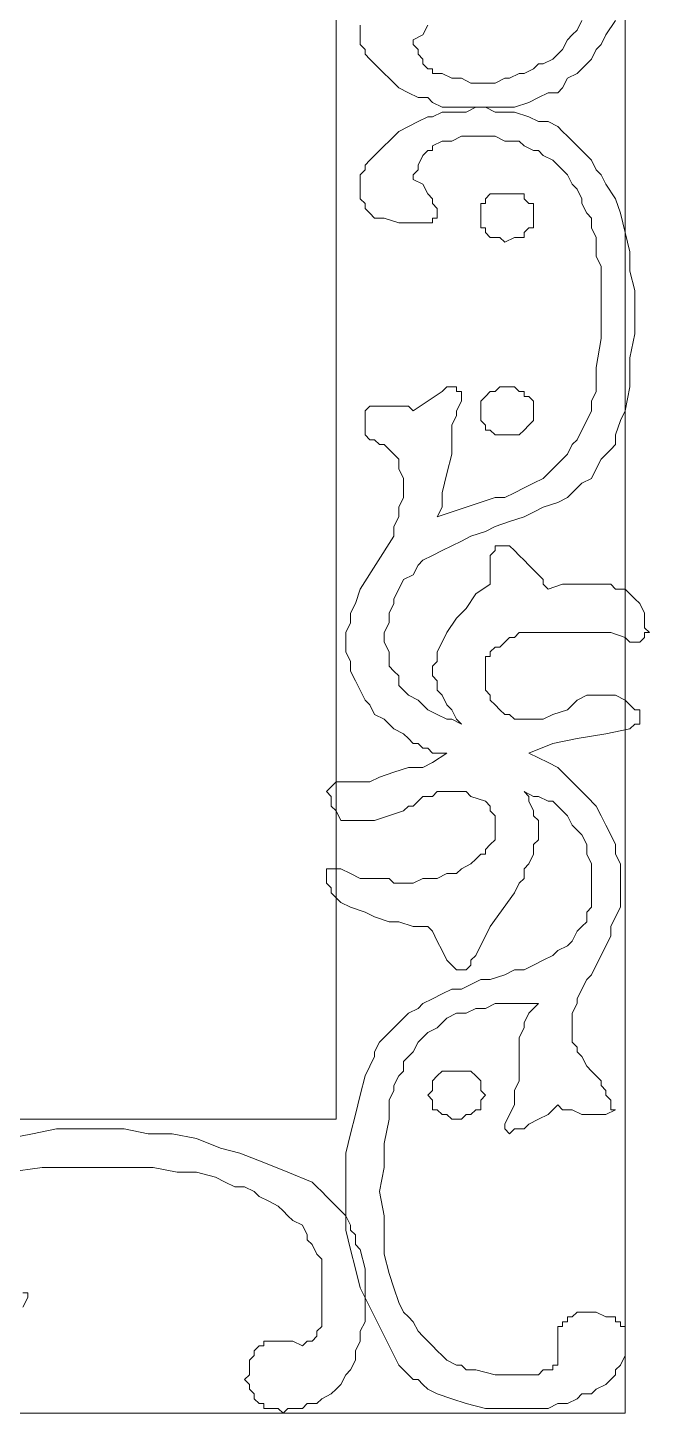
# Model space of a CAD drawing. Extents: x -66030 to 95157, y -13132 to 45879.
# Drawn here: x -21956 to -21452, y 13144 to 14267 of the extents above; entities that cross this region are included whole.
import ezdxf

# ---------------------------------------------------------------- set-up
doc = ezdxf.new("R2010")
doc.units = 0
doc.header["$LTSCALE"] = 100
doc.header["$MEASUREMENT"] = 0
doc.layers.get('0').update_dxf_attribs({"linetype": 'CONTINUOUS'})

msp = doc.modelspace()

# ---------------------------------------------------------------- linework, layer by layer
at = {"lineweight": 0}
for points in [[(-23205.8, 16299.6), (-21471.6, 16299.6), (-21471.6, 13143.6), (-23205.8, 13143.6), (-23205.8, 16299.6)], [(-22967.5, 15948), (-21705.9, 15948), (-21705.9, 13381.8), (-22967.5, 13381.8), (-22967.5, 15948)], [(-21580.9, 13815.4), (-21592.6, 13807.6), (-21600.5, 13795.9), (-21608.3, 13788), (-21616.1, 13776.3), (-21620, 13768.5), (-21623.9, 13760.7), (-21623.9, 13756.8), (-21623.9, 13752.9), (-21627.8, 13749), (-21627.8, 13741.2), (-21623.9, 13737.3), (-21623.9, 13733.4), (-21623.9, 13729.5), (-21620, 13725.5), (-21616.1, 13717.7), (-21612.2, 13713.8), (-21608.3, 13706), (-21604.4, 13702.1), (-21612.2, 13706), (-21616.1, 13706), (-21623.9, 13709.9), (-21631.7, 13713.8), (-21635.6, 13717.7), (-21639.5, 13721.6), (-21647.3, 13725.5), (-21651.2, 13729.5), (-21655.1, 13733.4), (-21655.1, 13741.2), (-21659, 13745.1), (-21663, 13749), (-21663, 13756.8), (-21663, 13760.7), (-21666.9, 13768.5), (-21666.9, 13776.3), (-21663, 13784.1), (-21663, 13791.9), (-21659, 13799.8), (-21659, 13803.7), (-21655.1, 13811.5), (-21651.2, 13819.3), (-21643.4, 13823.2), (-21639.5, 13831), (-21635.6, 13834.9), (-21627.8, 13838.8), (-21620, 13842.7), (-21612.2, 13846.6), (-21604.4, 13850.5), (-21596.6, 13854.4), (-21584.8, 13858.3), (-21577, 13862.3), (-21565.3, 13866.2), (-21553.6, 13870.1), (-21545.8, 13874), (-21538, 13877.9), (-21526.2, 13881.8), (-21518.4, 13885.7), (-21514.5, 13889.6), (-21506.7, 13897.4), (-21498.9, 13901.3), (-21495, 13909.1), (-21491.1, 13916.9), (-21483.3, 13924.8), (-21479.4, 13928.7), (-21479.4, 13936.5), (-21475.5, 13948.2), (-21471.6, 13956), (-21467.7, 13975.5), (-21467.7, 13999), (-21463.7, 14018.5), (-21463.7, 14034.1), (-21463.7, 14053.6), (-21467.7, 14069.3), (-21467.7, 14084.9), (-21471.6, 14100.5), (-21475.5, 14116.1), (-21479.4, 14127.9), (-21487.2, 14139.6), (-21491.1, 14147.4), (-21495, 14151.3), (-21498.9, 14159.1), (-21502.8, 14163), (-21506.7, 14166.9), (-21510.6, 14170.8), (-21518.4, 14178.6), (-21522.3, 14182.5), (-21526.2, 14186.5), (-21534.1, 14190.4), (-21541.9, 14190.4), (-21549.7, 14194.3), (-21561.4, 14198.2), (-21569.2, 14198.2), (-21577, 14198.2), (-21584.8, 14202.1), (-21592.6, 14202.1), (-21600.5, 14198.2), (-21608.3, 14198.2), (-21620, 14198.2), (-21627.8, 14194.3), (-21631.7, 14194.3), (-21639.5, 14190.4), (-21647.3, 14186.5), (-21655.1, 14182.5), (-21663, 14174.7), (-21666.9, 14170.8), (-21670.8, 14166.9), (-21674.7, 14163), (-21678.6, 14159.1), (-21682.5, 14155.2), (-21682.5, 14151.3), (-21686.4, 14147.4), (-21686.4, 14143.5), (-21686.4, 14139.6), (-21686.4, 14135.7), (-21686.4, 14131.8), (-21686.4, 14127.9), (-21682.5, 14124), (-21682.5, 14120), (-21678.6, 14116.1), (-21674.7, 14112.2), (-21666.9, 14112.2), (-21655.1, 14108.3), (-21651.2, 14108.3), (-21643.4, 14108.3), (-21639.5, 14108.3), (-21631.7, 14108.3), (-21627.8, 14108.3), (-21627.8, 14112.2), (-21627.8, 14112.2), (-21623.9, 14112.2), (-21623.9, 14116.1), (-21623.9, 14120), (-21627.8, 14124), (-21627.8, 14127.9), (-21631.7, 14131.8), (-21635.6, 14139.6), (-21643.4, 14143.5), (-21643.4, 14147.4), (-21639.5, 14151.3), (-21639.5, 14155.2), (-21635.6, 14163), (-21635.6, 14163), (-21631.7, 14166.9), (-21627.8, 14166.9), (-21627.8, 14170.8), (-21620, 14174.7), (-21612.2, 14174.7), (-21604.4, 14178.6), (-21596.6, 14178.6), (-21588.7, 14178.6), (-21577, 14178.6), (-21569.2, 14174.7), (-21565.3, 14174.7), (-21557.5, 14174.7), (-21553.6, 14170.8), (-21545.8, 14166.9), (-21541.9, 14166.9), (-21538, 14163), (-21530.2, 14159.1), (-21526.2, 14155.2), (-21522.3, 14151.3), (-21518.4, 14147.4), (-21514.5, 14139.6), (-21510.6, 14135.7), (-21506.7, 14127.9), (-21506.7, 14124), (-21502.8, 14116.1), (-21498.9, 14112.2), (-21498.9, 14104.4), (-21495, 14096.6), (-21495, 14088.8), (-21495, 14081), (-21491.1, 14073.2), (-21491.1, 14053.6), (-21491.1, 14034.1), (-21491.1, 14014.6), (-21495, 13991.2), (-21495, 13971.6), (-21498.9, 13963.8), (-21498.9, 13956), (-21502.8, 13948.2), (-21506.7, 13940.4), (-21510.6, 13932.6), (-21514.5, 13928.7), (-21518.4, 13920.8), (-21522.3, 13916.9), (-21526.2, 13913), (-21534.1, 13905.2), (-21538, 13901.3), (-21545.8, 13897.4), (-21553.6, 13893.5), (-21561.4, 13889.6), (-21569.2, 13885.7), (-21577, 13885.7), (-21623.9, 13870.1), (-21620, 13877.9), (-21620, 13889.6), (-21616.1, 13905.2), (-21612.2, 13920.8), (-21612.2, 13932.6), (-21612.2, 13944.3), (-21608.3, 13952.1), (-21608.3, 13956), (-21604.4, 13963.8), (-21604.4, 13967.7), (-21604.4, 13971.6), (-21608.3, 13971.6), (-21608.3, 13975.5), (-21608.3, 13975.5), (-21608.3, 13975.5), (-21612.2, 13975.5), (-21612.2, 13975.5), (-21616.1, 13975.5), (-21620, 13971.6), (-21643.4, 13956), (-21647.3, 13959.9), (-21651.2, 13959.9), (-21655.1, 13959.9), (-21659, 13959.9), (-21663, 13959.9), (-21666.9, 13959.9), (-21674.7, 13959.9), (-21678.6, 13959.9), (-21682.5, 13956), (-21682.5, 13952.1), (-21682.5, 13948.2), (-21682.5, 13944.3), (-21682.5, 13944.3), (-21682.5, 13940.4), (-21682.5, 13936.5), (-21678.6, 13932.6), (-21674.7, 13932.6), (-21670.8, 13928.7), (-21666.9, 13928.7), (-21663, 13924.8), (-21659, 13920.8), (-21655.1, 13916.9), (-21655.1, 13913), (-21655.1, 13909.1), (-21651.2, 13901.3), (-21651.2, 13897.4), (-21651.2, 13889.6), (-21651.2, 13885.7), (-21655.1, 13877.9), (-21655.1, 13870.1), (-21659, 13862.3), (-21659, 13854.4), (-21686.4, 13811.5), (-21690.3, 13799.8), (-21694.2, 13791.9), (-21694.2, 13784.1), (-21698.1, 13776.3), (-21698.1, 13768.5), (-21698.1, 13760.7), (-21694.2, 13752.9), (-21694.2, 13745.1), (-21690.3, 13737.3), (-21686.4, 13729.5), (-21682.5, 13721.6), (-21678.6, 13717.7), (-21674.7, 13709.9), (-21666.9, 13706), (-21659, 13698.2), (-21651.2, 13694.3), (-21647.3, 13690.4), (-21643.4, 13686.5), (-21639.5, 13686.5), (-21635.6, 13682.6), (-21631.7, 13682.6), (-21627.8, 13678.7), (-21620, 13678.7), (-21616.1, 13678.7), (-21627.8, 13670.9), (-21635.6, 13667), (-21647.3, 13667), (-21659, 13663.1), (-21670.8, 13659.1), (-21678.6, 13655.2), (-21690.3, 13655.2), (-21705.9, 13655.2), (-21709.8, 13651.3), (-21709.8, 13651.3), (-21709.8, 13651.3), (-21709.8, 13651.3), (-21713.7, 13647.4), (-21713.7, 13647.4), (-21713.7, 13647.4), (-21709.8, 13643.5), (-21709.8, 13635.7), (-21705.9, 13631.8), (-21702, 13624), (-21702, 13624), (-21702, 13624), (-21702, 13624), (-21698.1, 13624), (-21694.2, 13624), (-21690.3, 13624), (-21682.5, 13624), (-21674.7, 13624), (-21651.2, 13631.8), (-21647.3, 13635.7), (-21643.4, 13635.7), (-21639.5, 13639.6), (-21635.6, 13643.5), (-21631.7, 13643.5), (-21627.8, 13643.5), (-21623.9, 13647.4), (-21620, 13647.4), (-21616.1, 13647.4), (-21612.2, 13647.4), (-21608.3, 13647.4), (-21604.4, 13647.4), (-21600.5, 13647.4), (-21596.6, 13643.5), (-21584.8, 13639.6), (-21584.8, 13639.6), (-21580.9, 13635.7), (-21580.9, 13631.8), (-21577, 13627.9), (-21577, 13624), (-21577, 13624), (-21577, 13620.1), (-21577, 13616.2), (-21577, 13612.3), (-21577, 13608.4), (-21580.9, 13604.5), (-21584.8, 13600.6), (-21584.8, 13596.6), (-21588.7, 13596.6), (-21592.6, 13592.7), (-21596.6, 13588.8), (-21604.4, 13584.9), (-21608.3, 13581), (-21616.1, 13581), (-21623.9, 13577.1), (-21627.8, 13577.1), (-21635.6, 13577.1), (-21643.4, 13573.2), (-21651.2, 13573.2), (-21659, 13573.2), (-21663, 13577.1), (-21670.8, 13577.1), (-21678.6, 13577.1), (-21686.4, 13577.1), (-21694.2, 13581), (-21702, 13584.9), (-21709.8, 13584.9), (-21709.8, 13584.9), (-21713.7, 13584.9), (-21713.7, 13584.9), (-21713.7, 13584.9), (-21713.7, 13581), (-21713.7, 13577.1), (-21713.7, 13573.2), (-21709.8, 13569.3), (-21709.8, 13565.4), (-21702, 13557.6), (-21694.2, 13553.7), (-21682.5, 13549.8), (-21674.7, 13545.9), (-21663, 13542), (-21655.1, 13542), (-21643.4, 13538.1), (-21631.7, 13538.1), (-21627.8, 13534.2), (-21623.9, 13526.3), (-21620, 13518.5), (-21616.1, 13510.7), (-21612.2, 13506.8), (-21608.3, 13502.9), (-21608.3, 13502.9), (-21604.4, 13502.9), (-21600.5, 13502.9), (-21596.6, 13506.8), (-21596.6, 13510.7), (-21592.6, 13514.6), (-21580.9, 13538.1), (-21561.4, 13565.4), (-21557.5, 13573.2), (-21553.6, 13577.1), (-21553.6, 13584.9), (-21549.7, 13588.8), (-21545.8, 13596.6), (-21545.8, 13600.6), (-21545.8, 13604.5), (-21541.9, 13608.4), (-21541.9, 13616.2), (-21541.9, 13620.1), (-21541.9, 13624), (-21545.8, 13627.9), (-21545.8, 13631.8), (-21549.7, 13639.6), (-21549.7, 13643.5), (-21553.6, 13647.4), (-21545.8, 13643.5), (-21541.9, 13643.5), (-21534.1, 13639.6), (-21530.2, 13639.6), (-21526.2, 13635.7), (-21522.3, 13631.8), (-21518.4, 13627.9), (-21514.5, 13620.1), (-21510.6, 13616.2), (-21506.7, 13612.3), (-21502.8, 13604.5), (-21502.8, 13596.6), (-21498.9, 13588.8), (-21498.9, 13581), (-21498.9, 13573.2), (-21498.9, 13565.4), (-21498.9, 13561.5), (-21498.9, 13553.7), (-21502.8, 13549.8), (-21502.8, 13542), (-21506.7, 13538.1), (-21510.6, 13534.2), (-21514.5, 13526.3), (-21518.4, 13522.4), (-21526.2, 13518.5), (-21530.2, 13514.6), (-21538, 13510.7), (-21545.8, 13506.8), (-21553.6, 13502.9), (-21561.4, 13502.9), (-21569.2, 13499), (-21580.9, 13495.1), (-21588.7, 13495.1), (-21596.6, 13491.2), (-21604.4, 13487.3), (-21612.2, 13487.3), (-21620, 13483.4), (-21627.8, 13479.5), (-21635.6, 13475.6), (-21639.5, 13471.7), (-21647.3, 13467.8), (-21651.2, 13463.8), (-21655.1, 13459.9), (-21663, 13452.1), (-21666.9, 13448.2), (-21670.8, 13444.3), (-21674.7, 13436.5), (-21674.7, 13432.6), (-21682.5, 13417), (-21686.4, 13401.4), (-21690.3, 13385.7), (-21694.2, 13370.1), (-21698.1, 13354.5), (-21698.1, 13338.9), (-21698.1, 13323.2), (-21698.1, 13307.6), (-21698.1, 13292), (-21694.2, 13276.4), (-21690.3, 13260.7), (-21686.4, 13245.1), (-21678.6, 13229.5), (-21670.8, 13213.9), (-21663, 13198.2), (-21655.1, 13182.6), (-21651.2, 13178.7), (-21647.3, 13174.8), (-21643.4, 13170.9), (-21639.5, 13170.9), (-21635.6, 13167), (-21631.7, 13163.1), (-21623.9, 13159.2), (-21612.2, 13155.3), (-21600.5, 13151.4), (-21584.8, 13147.5), (-21573.1, 13147.5), (-21561.4, 13147.5), (-21553.6, 13147.5), (-21541.9, 13147.5), (-21534.1, 13147.5), (-21526.2, 13151.4), (-21518.4, 13151.4), (-21510.6, 13155.3), (-21506.7, 13159.2), (-21498.9, 13159.2), (-21495, 13163.1), (-21487.2, 13167), (-21483.3, 13170.9), (-21479.4, 13174.8), (-21479.4, 13178.7), (-21475.5, 13182.6), (-21471.6, 13190.4), (-21471.6, 13198.2), (-21471.6, 13198.2), (-21471.6, 13202.1), (-21471.6, 13206.1), (-21471.6, 13210), (-21471.6, 13210), (-21471.6, 13213.9), (-21475.5, 13213.9), (-21475.5, 13217.8), (-21479.4, 13217.8), (-21479.4, 13221.7), (-21487.2, 13221.7), (-21495, 13225.6), (-21506.7, 13225.6), (-21510.6, 13225.6), (-21514.5, 13221.7), (-21518.4, 13221.7), (-21518.4, 13217.8), (-21522.3, 13217.8), (-21522.3, 13213.9), (-21526.2, 13213.9), (-21526.2, 13210), (-21526.2, 13206.1), (-21526.2, 13206.1), (-21526.2, 13202.1), (-21526.2, 13198.2), (-21526.2, 13194.3), (-21526.2, 13190.4), (-21526.2, 13186.5), (-21526.2, 13186.5), (-21526.2, 13182.6), (-21530.2, 13182.6), (-21530.2, 13178.7), (-21534.1, 13178.7), (-21538, 13178.7), (-21541.9, 13174.8), (-21549.7, 13174.8), (-21561.4, 13174.8), (-21577, 13174.8), (-21592.6, 13178.7), (-21600.5, 13178.7), (-21604.4, 13182.6), (-21608.3, 13182.6), (-21616.1, 13186.5), (-21620, 13190.4), (-21623.9, 13194.3), (-21627.8, 13198.2), (-21631.7, 13202.1), (-21635.6, 13206.1), (-21639.5, 13210), (-21643.4, 13217.8), (-21647.3, 13221.7), (-21651.2, 13225.6), (-21655.1, 13233.4), (-21659, 13245.1), (-21663, 13256.8), (-21666.9, 13272.5), (-21666.9, 13288.1), (-21666.9, 13303.7), (-21670.8, 13323.2), (-21666.9, 13342.8), (-21666.9, 13362.3), (-21663, 13381.8), (-21663, 13389.6), (-21663, 13397.4), (-21659, 13405.3), (-21659, 13409.2), (-21655.1, 13417), (-21651.2, 13420.9), (-21651.2, 13428.7), (-21647.3, 13432.6), (-21643.4, 13436.5), (-21639.5, 13444.3), (-21635.6, 13448.2), (-21631.7, 13452.1), (-21623.9, 13456), (-21620, 13459.9), (-21616.1, 13463.8), (-21608.3, 13467.8), (-21600.5, 13467.8), (-21592.6, 13471.7), (-21584.8, 13471.7), (-21577, 13475.6), (-21569.2, 13475.6), (-21561.4, 13475.6), (-21553.6, 13475.6), (-21541.9, 13475.6), (-21545.8, 13471.7), (-21545.8, 13471.7), (-21549.7, 13467.8), (-21553.6, 13459.9), (-21553.6, 13456), (-21557.5, 13448.2), (-21557.5, 13444.3), (-21557.5, 13436.5), (-21557.5, 13424.8), (-21557.5, 13417), (-21557.5, 13413.1), (-21561.4, 13405.3), (-21561.4, 13397.4), (-21561.4, 13393.5), (-21565.3, 13385.7), (-21569.2, 13377.9), (-21569.2, 13374), (-21569.2, 13374), (-21569.2, 13374), (-21565.3, 13370.1), (-21565.3, 13370.1), (-21561.4, 13374), (-21553.6, 13374), (-21549.7, 13377.9), (-21541.9, 13381.8), (-21534.1, 13385.7), (-21526.2, 13393.5), (-21522.3, 13389.6), (-21518.4, 13389.6), (-21514.5, 13389.6), (-21506.7, 13385.7), (-21502.8, 13385.7), (-21495, 13385.7), (-21487.2, 13385.7), (-21479.4, 13389.6), (-21483.3, 13389.6), (-21483.3, 13393.5), (-21483.3, 13397.4), (-21487.2, 13401.4), (-21487.2, 13405.3), (-21491.1, 13409.2), (-21491.1, 13413.1), (-21495, 13417), (-21498.9, 13420.9), (-21502.8, 13424.8), (-21506.7, 13432.6), (-21510.6, 13436.5), (-21510.6, 13440.4), (-21514.5, 13444.3), (-21514.5, 13452.1), (-21514.5, 13456), (-21514.5, 13463.8), (-21514.5, 13467.8), (-21510.6, 13475.6), (-21510.6, 13479.5), (-21506.7, 13487.3), (-21502.8, 13495.1), (-21498.9, 13499), (-21495, 13506.8), (-21491.1, 13514.6), (-21487.2, 13522.4), (-21483.3, 13530.2), (-21483.3, 13538.1), (-21479.4, 13545.9), (-21475.5, 13553.7), (-21475.5, 13557.6), (-21475.5, 13565.4), (-21475.5, 13573.2), (-21475.5, 13581), (-21475.5, 13588.8), (-21479.4, 13596.6), (-21479.4, 13604.5), (-21483.3, 13612.3), (-21487.2, 13620.1), (-21491.1, 13627.9), (-21495, 13635.7), (-21502.8, 13643.5), (-21510.6, 13651.3), (-21518.4, 13659.1), (-21526.2, 13667), (-21534.1, 13670.9), (-21541.9, 13674.8), (-21549.7, 13678.7), (-21530.2, 13686.5), (-21510.6, 13690.4), (-21487.2, 13694.3), (-21467.7, 13698.2), (-21463.7, 13702.1), (-21459.8, 13702.1), (-21459.8, 13702.1), (-21459.8, 13706), (-21459.8, 13706), (-21459.8, 13706), (-21459.8, 13709.9), (-21459.8, 13713.8), (-21459.8, 13713.8), (-21463.7, 13713.8), (-21467.7, 13717.7), (-21471.6, 13721.6), (-21479.4, 13725.5), (-21479.4, 13725.5), (-21483.3, 13725.5), (-21487.2, 13725.5), (-21495, 13725.5), (-21502.8, 13725.5), (-21510.6, 13721.6), (-21518.4, 13713.8), (-21530.2, 13709.9), (-21538, 13706), (-21541.9, 13706), (-21545.8, 13706), (-21549.7, 13706), (-21553.6, 13706), (-21557.5, 13706), (-21557.5, 13706), (-21561.4, 13706), (-21565.3, 13709.9), (-21569.2, 13709.9), (-21573.1, 13713.8), (-21573.1, 13713.8), (-21577, 13717.7), (-21580.9, 13721.6), (-21580.9, 13725.5), (-21584.8, 13729.5), (-21584.8, 13733.4), (-21584.8, 13737.3), (-21584.8, 13741.2), (-21584.8, 13745.1), (-21584.8, 13749), (-21584.8, 13752.9), (-21584.8, 13756.8), (-21580.9, 13756.8), (-21580.9, 13760.7), (-21577, 13764.6), (-21573.1, 13764.6), (-21569.2, 13768.5), (-21565.3, 13772.4), (-21561.4, 13772.4), (-21557.5, 13776.3), (-21545.8, 13776.3), (-21534.1, 13776.3), (-21522.3, 13776.3), (-21514.5, 13776.3), (-21502.8, 13776.3), (-21495, 13776.3), (-21483.3, 13776.3), (-21471.6, 13772.4), (-21467.7, 13768.5), (-21463.7, 13768.5), (-21459.8, 13768.5), (-21459.8, 13768.5), (-21455.9, 13772.4), (-21455.9, 13772.4), (-21455.9, 13772.4), (-21455.9, 13776.3), (-21452, 13776.3), (-21455.9, 13780.2), (-21455.9, 13784.1), (-21455.9, 13791.9), (-21459.8, 13799.8), (-21463.7, 13803.7), (-21467.7, 13807.6), (-21467.7, 13807.6), (-21471.6, 13811.5), (-21475.5, 13811.5), (-21479.4, 13811.5), (-21483.3, 13815.4), (-21491.1, 13815.4), (-21498.9, 13815.4), (-21510.6, 13815.4), (-21522.3, 13815.4), (-21534.1, 13811.5), (-21538, 13815.4), (-21538, 13819.3), (-21541.9, 13823.2), (-21545.8, 13827.1), (-21549.7, 13831), (-21553.6, 13834.9), (-21557.5, 13838.8), (-21561.4, 13842.7), (-21565.3, 13846.6), (-21569.2, 13846.6), (-21569.2, 13846.6), (-21573.1, 13846.6), (-21573.1, 13846.6), (-21577, 13846.6), (-21577, 13846.6), (-21577, 13842.7), (-21577, 13842.7), (-21580.9, 13838.8), (-21580.9, 13831), (-21580.9, 13823.2), (-21580.9, 13815.4)], [(-21588.7, 14112.2), (-21588.7, 14108.3), (-21588.7, 14104.4), (-21584.8, 14104.4), (-21584.8, 14100.5), (-21580.9, 14096.6), (-21577, 14096.6), (-21573.1, 14096.6), (-21569.2, 14092.7), (-21561.4, 14096.6), (-21557.5, 14096.6), (-21553.6, 14096.6), (-21553.6, 14100.5), (-21549.7, 14104.4), (-21545.8, 14104.4), (-21545.8, 14108.3), (-21545.8, 14112.2), (-21545.8, 14120), (-21545.8, 14124), (-21549.7, 14124), (-21553.6, 14127.9), (-21553.6, 14131.8), (-21557.5, 14131.8), (-21561.4, 14131.8), (-21569.2, 14131.8), (-21573.1, 14131.8), (-21577, 14131.8), (-21580.9, 14131.8), (-21584.8, 14127.9), (-21584.8, 14124), (-21588.7, 14124), (-21588.7, 14120), (-21588.7, 14112.2)], [(-21588.7, 13956), (-21588.7, 13952.1), (-21588.7, 13948.2), (-21584.8, 13944.3), (-21584.8, 13940.4), (-21580.9, 13940.4), (-21577, 13936.5), (-21573.1, 13936.5), (-21569.2, 13936.5), (-21561.4, 13936.5), (-21557.5, 13936.5), (-21553.6, 13940.4), (-21553.6, 13940.4), (-21549.7, 13944.3), (-21545.8, 13948.2), (-21545.8, 13952.1), (-21545.8, 13956), (-21545.8, 13959.9), (-21545.8, 13963.8), (-21549.7, 13967.7), (-21553.6, 13967.7), (-21553.6, 13971.6), (-21557.5, 13971.6), (-21561.4, 13975.5), (-21569.2, 13975.5), (-21573.1, 13975.5), (-21577, 13971.6), (-21580.9, 13971.6), (-21584.8, 13967.7), (-21584.8, 13967.7), (-21588.7, 13963.8), (-21588.7, 13959.9), (-21588.7, 13956)], [(-21631.7, 13401.4), (-21627.8, 13397.4), (-21627.8, 13393.5), (-21627.8, 13389.6), (-21623.9, 13389.6), (-21620, 13385.7), (-21616.1, 13385.7), (-21612.2, 13381.8), (-21608.3, 13381.8), (-21604.4, 13381.8), (-21600.5, 13385.7), (-21596.6, 13385.7), (-21592.6, 13389.6), (-21588.7, 13389.6), (-21588.7, 13393.5), (-21588.7, 13397.4), (-21584.8, 13401.4), (-21588.7, 13405.3), (-21588.7, 13409.2), (-21588.7, 13413.1), (-21592.6, 13417), (-21596.6, 13420.9), (-21600.5, 13420.9), (-21604.4, 13420.9), (-21608.3, 13420.9), (-21612.2, 13420.9), (-21616.1, 13420.9), (-21620, 13420.9), (-21623.9, 13417), (-21627.8, 13413.1), (-21627.8, 13409.2), (-21627.8, 13405.3), (-21631.7, 13401.4)]]:
    msp.add_lwpolyline(points, close=True, dxfattribs=at)
for points in [[(-21479.4, 14272.4), (-21487.2, 14260.7), (-21491.1, 14252.9), (-21495, 14248.9), (-21498.9, 14241.1), (-21502.8, 14237.2), (-21506.7, 14233.3), (-21510.6, 14229.4), (-21518.4, 14225.5), (-21522.3, 14217.7), (-21526.2, 14213.8), (-21534.1, 14213.8), (-21541.9, 14209.9), (-21549.7, 14206), (-21561.4, 14202.1), (-21569.2, 14202.1), (-21577, 14202.1), (-21584.8, 14202.1), (-21592.6, 14202.1), (-21600.5, 14202.1), (-21608.3, 14202.1), (-21620, 14202.1), (-21627.8, 14206), (-21631.7, 14209.9), (-21639.5, 14209.9), (-21647.3, 14213.8), (-21655.1, 14217.7), (-21663, 14225.5), (-21666.9, 14229.4), (-21670.8, 14233.3), (-21674.7, 14237.2), (-21678.6, 14241.1), (-21682.5, 14245), (-21682.5, 14248.9), (-21686.4, 14252.9), (-21686.4, 14256.8), (-21686.4, 14260.7), (-21686.4, 14264.6), (-21686.4, 14268.5)], [(-21631.7, 14268.5), (-21635.6, 14260.7), (-21643.4, 14256.8), (-21643.4, 14252.9), (-21639.5, 14248.9), (-21639.5, 14245), (-21635.6, 14241.1), (-21635.6, 14237.2), (-21631.7, 14233.3), (-21627.8, 14233.3), (-21627.8, 14229.4), (-21620, 14229.4), (-21612.2, 14225.5), (-21604.4, 14225.5), (-21596.6, 14221.6), (-21588.7, 14221.6), (-21577, 14221.6), (-21569.2, 14225.5), (-21565.3, 14225.5), (-21557.5, 14229.4), (-21553.6, 14229.4), (-21545.8, 14233.3), (-21541.9, 14237.2), (-21538, 14237.2), (-21530.2, 14241.1), (-21526.2, 14245), (-21522.3, 14248.9), (-21518.4, 14256.8), (-21514.5, 14260.7), (-21510.6, 14264.6), (-21506.7, 14272.4)], [(-21971.5, 13366.2), (-21952, 13370.1), (-21932.5, 13374), (-21912.9, 13374), (-21897.3, 13374), (-21877.8, 13374), (-21858.3, 13370.1), (-21838.7, 13370.1), (-21819.2, 13366.2), (-21799.7, 13358.4), (-21784, 13354.5), (-21764.5, 13346.7), (-21745, 13338.9), (-21725.4, 13331), (-21721.5, 13327.1), (-21717.6, 13323.2), (-21713.7, 13319.3), (-21709.8, 13315.4), (-21705.9, 13311.5), (-21702, 13307.6), (-21698.1, 13303.7), (-21694.2, 13295.9), (-21694.2, 13292), (-21690.3, 13288.1), (-21690.3, 13280.3), (-21686.4, 13276.4), (-21682.5, 13260.7), (-21682.5, 13249), (-21682.5, 13237.3), (-21682.5, 13229.5), (-21682.5, 13217.8), (-21686.4, 13210), (-21686.4, 13202.1), (-21690.3, 13194.3), (-21690.3, 13186.5), (-21694.2, 13178.7), (-21698.1, 13174.8), (-21702, 13167), (-21705.9, 13163.1), (-21709.8, 13159.2), (-21717.6, 13155.3), (-21721.5, 13151.4), (-21729.4, 13151.4), (-21733.3, 13147.5), (-21741.1, 13147.5), (-21745, 13147.5), (-21748.9, 13143.6), (-21752.8, 13147.5), (-21756.7, 13147.5), (-21760.6, 13147.5), (-21764.5, 13147.5), (-21764.5, 13151.4), (-21768.4, 13151.4), (-21772.3, 13155.3), (-21772.3, 13155.3), (-21772.3, 13159.2), (-21776.2, 13163.1), (-21776.2, 13167), (-21780.1, 13170.9), (-21776.2, 13174.8), (-21776.2, 13178.7), (-21776.2, 13182.6), (-21776.2, 13186.5), (-21772.3, 13190.4), (-21772.3, 13194.3), (-21768.4, 13198.2), (-21764.5, 13198.2), (-21764.5, 13202.1), (-21760.6, 13202.1), (-21756.7, 13202.1), (-21752.8, 13202.1), (-21748.9, 13202.1), (-21745, 13202.1), (-21741.1, 13202.1), (-21733.3, 13198.2), (-21733.3, 13198.2), (-21729.4, 13202.1), (-21725.4, 13202.1), (-21725.4, 13202.1), (-21721.5, 13206.1), (-21721.5, 13210), (-21717.6, 13213.9), (-21717.6, 13217.8), (-21717.6, 13221.7), (-21717.6, 13225.6), (-21717.6, 13237.3), (-21717.6, 13252.9), (-21717.6, 13268.5), (-21721.5, 13272.5), (-21725.4, 13280.3), (-21729.4, 13284.2), (-21729.4, 13288.1), (-21733.3, 13295.9), (-21741.1, 13299.8), (-21745, 13303.7), (-21748.9, 13307.6), (-21752.8, 13311.5), (-21760.6, 13315.4), (-21768.4, 13319.3), (-21772.3, 13323.2), (-21780.1, 13327.1), (-21787.9, 13327.1), (-21795.8, 13331), (-21803.6, 13334.9), (-21819.2, 13338.9), (-21834.8, 13338.9), (-21854.3, 13342.8), (-21877.8, 13342.8), (-21897.3, 13342.8), (-21920.7, 13342.8), (-21944.2, 13342.8), (-21971.5, 13338.9)], [(-21959.8, 13241.2), (-21955.9, 13241.2), (-21955.9, 13241.2), (-21955.9, 13237.3), (-21955.9, 13237.3), (-21959.8, 13229.5)]]:
    msp.add_lwpolyline(points, dxfattribs=at)

doc.saveas('drawing.dxf')
